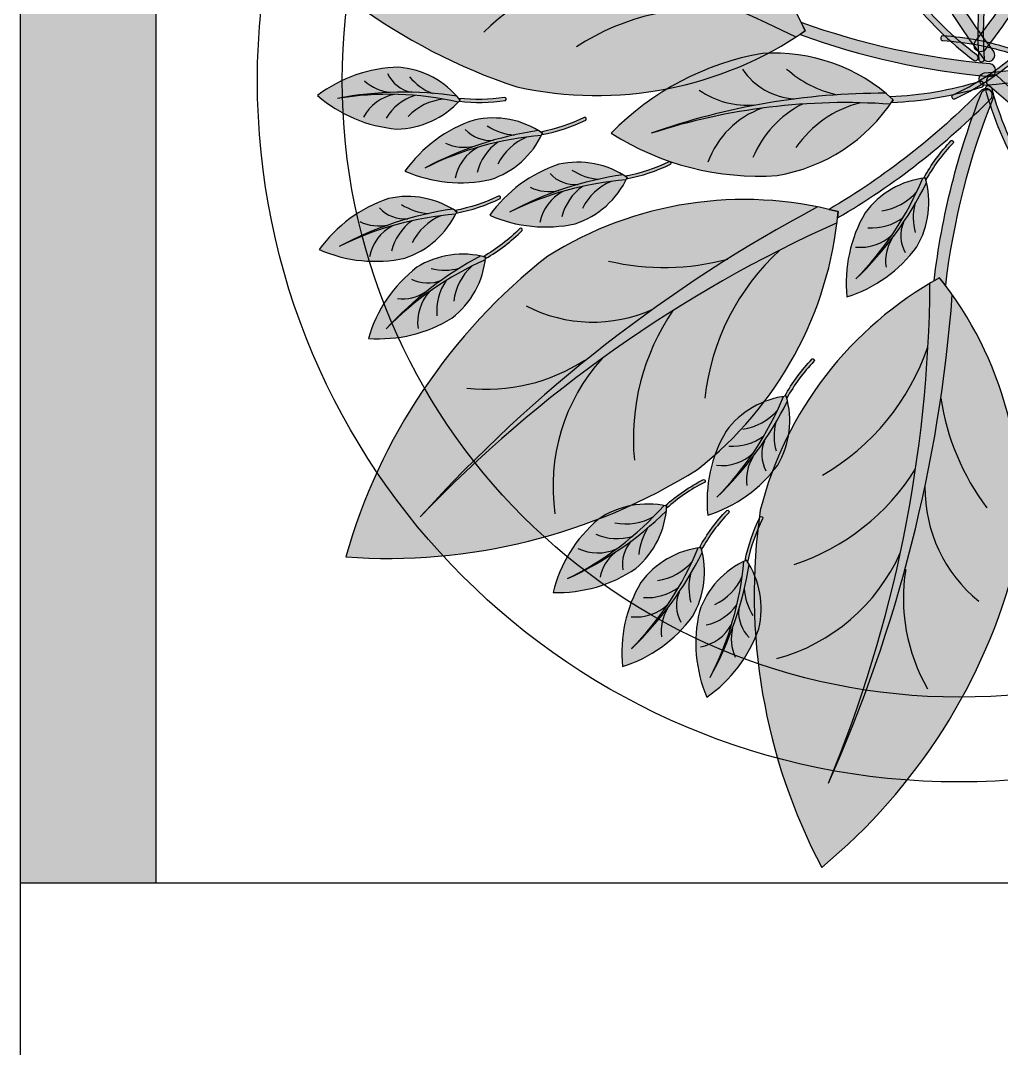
# Model space of a CAD drawing. Header units: inches. Extents: x 9636 to 21597, y -10243 to 557.
# Drawn here: x 14799.19 to 14820.94, y -8733.14 to -8710.33 of the extents above; entities that cross this region are included whole.
import ezdxf

# ---------------------------------------------------------------- set-up
doc = ezdxf.new("R2010")
doc.units = ezdxf.units.IN
doc.header["$MEASUREMENT"] = 0
doc.layers.add('IEL-HATCH-002', color=7, linetype='Continuous')
doc.layers.add('MESA', color=7, linetype='Continuous')

# ---------------------------------------------------------------- blocks, each defined once
blk = doc.blocks.new('FF')
at = {"layer": 'IEL-HATCH-002', "true_color": 0x939598, "transparency": 33554687}
h = blk.add_hatch(color=252, dxfattribs=at)
h.dxf.hatch_style = 1
h.paths.add_polyline_path([(14802.189, -8634.47), (14799.189, -8634.47), (14799.189, -8729.47), (14802.189, -8729.47)])
at = {"layer": 'MESA', "ltscale": 0.8}
h = blk.add_hatch(color=85, dxfattribs=at)
h.dxf.hatch_style = 1
h.set_gradient(color1=(103, 159, 96), color2=(179, 207, 175), one_color=1, tint=0.75, name='INVCURVED')
h.paths.add_polyline_path([(14810.195, -8711.807, 0.199512), (14816.384, -8710.701, 0.09675), (14805.467, -8707.74, -0.086654), (14816.38, -8710.146, 0.192489), (14811.725, -8706.233, 0.158608), (14803.726, -8707.035, 0.158608)])
h = blk.add_hatch(color=35, dxfattribs=at)
h.dxf.hatch_style = 1
h.set_gradient(color1=(179, 116, 77), color2=(114, 74, 49), one_color=1, tint=0.32, name='CURVED')
h.paths.add_polyline_path([(14821.569, -8709.028), (14821.776, -8709.211, -0.033108), (14820.553, -8711.005, -0.809082), (14820.357, -8710.803, 0.032777)])
h.paths.add_polyline_path([(14822.752, -8707.271, -0.033108), (14821.776, -8709.211), (14821.569, -8709.028, 0.032777), (14822.539, -8707.11), (14822.615, -8707.303)])
h = blk.add_hatch(color=35, dxfattribs=at)
h.dxf.hatch_style = 1
h.set_gradient(color1=(179, 116, 77), color2=(114, 74, 49), one_color=1, tint=0.32, name='CURVED')
h.paths.add_polyline_path([(14819.581, -8709.228), (14819.372, -8709.409, 0.033108), (14820.571, -8711.219, 0.809082), (14820.77, -8711.02, -0.032777)])
h.paths.add_polyline_path([(14818.423, -8707.456, 0.033108), (14819.372, -8709.409), (14819.581, -8709.228, -0.032777), (14818.638, -8707.297), (14818.559, -8707.49)])
h = blk.add_hatch(color=85, dxfattribs=at)
h.dxf.hatch_style = 1
h.set_gradient(color1=(103, 159, 96), color2=(52, 80, 48), one_color=1, tint=0.25)
h.paths.add_polyline_path([(14805.467, -8707.74, -0.09675), (14816.384, -8710.701, 0.007527), (14816.589, -8710.565, 0.014292), (14816.38, -8710.146, 0.086654)])
h = blk.add_hatch(color=35, dxfattribs=at)
h.dxf.hatch_style = 1
h.set_gradient(color1=(179, 116, 77), color2=(114, 74, 49), one_color=1, tint=0.32, name='CURVED')
h.paths.add_polyline_path([(14820.556, -8710.168), (14820.426, -8710.186, 0.033108), (14820.437, -8711.211, 0.809082), (14820.567, -8711.183, -0.032777)])
h.paths.add_polyline_path([(14820.551, -8709.168, 0.033108), (14820.426, -8710.186), (14820.556, -8710.168, -0.032777), (14820.677, -8709.16), (14820.596, -8709.216)])
h = blk.add_hatch(color=35, dxfattribs=at)
h.dxf.hatch_style = 1
h.set_gradient(color1=(179, 116, 77), color2=(114, 74, 49), one_color=1, tint=0.32, name='CURVED')
h.paths.add_polyline_path([(14819.63, -8710.446), (14819.559, -8710.555, 0.033108), (14820.337, -8711.222, 0.809082), (14820.402, -8711.106, -0.032777)])
h.paths.add_polyline_path([(14818.875, -8709.791, 0.033108), (14819.559, -8710.555), (14819.63, -8710.446, -0.032777), (14818.952, -8709.691), (14818.941, -8709.788)])
h = blk.add_hatch(color=35, dxfattribs=at)
h.dxf.hatch_style = 1
h.set_gradient(color1=(179, 116, 77), color2=(114, 74, 49), one_color=1, tint=0.32, name='CURVED')
h.paths.add_polyline_path([(14818.564, -8710.974), (14818.558, -8711.25, 0.033108), (14820.704, -8711.577, 0.809082), (14820.69, -8711.296, -0.032777)])
h.paths.add_polyline_path([(14816.473, -8710.643, 0.033108), (14818.558, -8711.25), (14818.564, -8710.974, -0.032777), (14816.499, -8710.377), (14816.589, -8710.565)])
h = blk.add_hatch(color=35, dxfattribs=at)
h.dxf.hatch_style = 1
h.set_gradient(color1=(179, 116, 77), color2=(114, 74, 49), one_color=1, tint=0.32, name='CURVED')
h.paths.add_polyline_path([(14822.697, -8711.201), (14822.7, -8711.478, -0.033108), (14820.549, -8711.773, -0.809082), (14820.567, -8711.493, 0.032777)])
h.paths.add_polyline_path([(14824.793, -8710.9, -0.033108), (14822.7, -8711.478), (14822.697, -8711.201, 0.032777), (14824.771, -8710.634), (14824.678, -8710.82)])
h = blk.add_hatch(color=35, dxfattribs=at)
h.dxf.hatch_style = 1
h.set_gradient(color1=(179, 116, 77), color2=(114, 74, 49), one_color=1, tint=0.32, name='CURVED')
h.paths.add_polyline_path([(14820.422, -8710.876), (14820.422, -8710.775, 0.033108), (14819.63, -8710.676, 0.809082), (14819.638, -8710.779, -0.032777)])
h.paths.add_polyline_path([(14821.193, -8710.977, 0.033108), (14820.422, -8710.775), (14820.422, -8710.876, -0.032777), (14821.186, -8711.075), (14821.151, -8711.007)])
h = blk.add_hatch(color=85, dxfattribs=at)
h.dxf.hatch_style = 1
h.set_gradient(color1=(103, 159, 96), color2=(179, 207, 175), one_color=1, tint=0.75, name='INVCURVED')
h.paths.add_polyline_path([(14815.964, -8713.774, 0.199512), (14818.475, -8712.19, 0.09675), (14813.172, -8712.835, -0.086654), (14818.374, -8711.948, 0.192489), (14815.642, -8711.064, 0.158608), (14812.286, -8712.836, 0.158608)])
h = blk.add_hatch(color=35, dxfattribs=at)
h.dxf.hatch_style = 1
h.set_gradient(color1=(179, 116, 77), color2=(114, 74, 49), one_color=1, tint=0.32, name='CURVED')
h.paths.add_polyline_path([(14820.56, -8711.6), (14820.597, -8711.695, -0.033108), (14819.898, -8712.078, -0.809082), (14819.868, -8711.98, 0.032777)])
h.paths.add_polyline_path([(14821.24, -8711.222, -0.033108), (14820.597, -8711.695), (14820.56, -8711.6, 0.032777), (14821.197, -8711.134), (14821.19, -8711.21)])
h = blk.add_hatch(color=85, dxfattribs=at)
h.dxf.hatch_style = 1
h.set_gradient(color1=(103, 159, 96), color2=(179, 207, 175), one_color=1, tint=0.75, name='INVCURVED')
h.paths.add_polyline_path([(14807.53, -8712.741, 0.199512), (14808.896, -8712.143, 0.09675), (14806.214, -8712.064, -0.086654), (14808.864, -8712.015, 0.192489), (14807.574, -8711.37, 0.158608), (14805.773, -8711.998, 0.158608)])
h = blk.add_hatch(color=35, dxfattribs=at)
h.dxf.hatch_style = 1
h.set_gradient(color1=(179, 116, 77), color2=(114, 74, 49), one_color=1, tint=0.32, name='CURVED')
h.paths.add_polyline_path([(14822.523, -8712.903), (14822.325, -8713.096, -0.033108), (14820.626, -8711.743, -0.809082), (14820.842, -8711.563, 0.032777)])
h.paths.add_polyline_path([(14824.187, -8714.213, -0.033108), (14822.325, -8713.096), (14822.523, -8712.903, 0.032777), (14824.364, -8714.013), (14824.166, -8714.074)])
h = blk.add_hatch(color=35, dxfattribs=at)
h.dxf.hatch_style = 1
h.set_gradient(color1=(179, 116, 77), color2=(114, 74, 49), one_color=1, tint=0.32, name='CURVED')
h.paths.add_polyline_path([(14819.477, -8711.922), (14819.523, -8712.044, 0.033108), (14820.52, -8711.805, 0.809082), (14820.464, -8711.685, -0.032777)])
h.paths.add_polyline_path([(14818.503, -8712.149, 0.033108), (14819.523, -8712.044), (14819.477, -8711.922, -0.032777), (14818.468, -8712.028), (14818.54, -8712.094)])
h = blk.add_hatch(color=35, dxfattribs=at)
h.dxf.hatch_style = 1
h.set_gradient(color1=(179, 116, 77), color2=(114, 74, 49), one_color=1, tint=0.32, name='CURVED')
h.paths.add_polyline_path([(14821.046, -8712.783), (14820.918, -8712.81, -0.033108), (14820.584, -8711.84, -0.809082), (14820.716, -8711.823, 0.032777)])
h.paths.add_polyline_path([(14821.377, -8713.727, -0.033108), (14820.918, -8712.81), (14821.046, -8712.783, 0.032777), (14821.499, -8713.692), (14821.404, -8713.666)])
h = blk.add_hatch(color=85, dxfattribs=at)
h.dxf.hatch_style = 1
h.set_gradient(color1=(103, 159, 96), color2=(52, 80, 48), one_color=1, tint=0.25)
h.paths.add_polyline_path([(14806.214, -8712.064, -0.09675), (14808.896, -8712.143, 0.007527), (14808.936, -8712.1, 0.014292), (14808.864, -8712.015, 0.086654)])
h = blk.add_hatch(color=85, dxfattribs=at)
h.dxf.hatch_style = 1
h.set_gradient(color1=(103, 159, 96), color2=(52, 80, 48), one_color=1, tint=0.25)
h.paths.add_polyline_path([(14813.172, -8712.835, -0.09675), (14818.475, -8712.19, 0.007527), (14818.54, -8712.094, 0.014292), (14818.374, -8711.948, 0.086654)])
h = blk.add_hatch(color=35, dxfattribs=at)
h.dxf.hatch_style = 1
h.set_gradient(color1=(179, 116, 77), color2=(114, 74, 49), one_color=1, tint=0.32, name='CURVED')
h.paths.add_polyline_path([(14818.895, -8713.313), (14819.103, -8713.494, 0.033108), (14820.724, -8712.048, 0.809082), (14820.498, -8711.88, -0.032777)])
h.paths.add_polyline_path([(14817.307, -8714.713, 0.033108), (14819.103, -8713.494), (14818.895, -8713.313, -0.032777), (14817.118, -8714.523), (14817.32, -8714.574)])
h = blk.add_hatch(color=35, dxfattribs=at)
h.dxf.hatch_style = 1
h.set_gradient(color1=(179, 116, 77), color2=(114, 74, 49), one_color=1, tint=0.32, name='CURVED')
h.paths.add_polyline_path([(14820.09, -8714.093), (14819.84, -8713.975, -0.033108), (14820.511, -8711.91, -0.809082), (14820.756, -8712.049, 0.032777)])
h.paths.add_polyline_path([(14819.447, -8716.11, -0.033108), (14819.84, -8713.975), (14820.09, -8714.093, 0.032777), (14819.697, -8716.206), (14819.569, -8716.042)])
h = blk.add_hatch(color=35, dxfattribs=at)
h.dxf.hatch_style = 1
h.set_gradient(color1=(179, 116, 77), color2=(114, 74, 49), one_color=1, tint=0.32, name='CURVED')
h.paths.add_polyline_path([(14809.414, -8712.085), (14809.428, -8712.15, 0.033108), (14809.941, -8712.106, 0.809082), (14809.922, -8712.042, -0.032777)])
h.paths.add_polyline_path([(14808.913, -8712.125, 0.033108), (14809.428, -8712.15), (14809.414, -8712.085, -0.032777), (14808.905, -8712.062), (14808.936, -8712.1)])
h = blk.add_hatch(color=35, dxfattribs=at)
h.dxf.hatch_style = 1
h.set_gradient(color1=(179, 116, 77), color2=(114, 74, 49), one_color=1, tint=0.32, name='CURVED')
h.paths.add_polyline_path([(14811.216, -8712.679), (14811.248, -8712.736, 0.033108), (14811.725, -8712.542, 0.809082), (14811.688, -8712.487, -0.032777)])
h.paths.add_polyline_path([(14810.749, -8712.865, 0.033108), (14811.248, -8712.736), (14811.216, -8712.679, -0.032777), (14810.722, -8712.807), (14810.763, -8712.835)])
h = blk.add_hatch(color=85, dxfattribs=at)
h.dxf.hatch_style = 1
h.set_gradient(color1=(103, 159, 96), color2=(179, 207, 175), one_color=1, tint=0.75, name='INVCURVED')
h.paths.add_polyline_path([(14809.61, -8713.863, 0.199512), (14810.738, -8712.888, 0.09675), (14808.153, -8713.607, -0.086654), (14810.67, -8712.775, 0.192489), (14809.246, -8712.541, 0.158608), (14807.713, -8713.674, 0.158608)])
h = blk.add_hatch(color=85, dxfattribs=at)
h.dxf.hatch_style = 1
h.set_gradient(color1=(103, 159, 96), color2=(52, 80, 48), one_color=1, tint=0.25)
h.paths.add_polyline_path([(14808.153, -8713.607, -0.09675), (14810.738, -8712.888, 0.007527), (14810.763, -8712.835, 0.014292), (14810.67, -8712.775, 0.086654)])
h = blk.add_hatch(color=35, dxfattribs=at)
h.dxf.hatch_style = 1
h.set_gradient(color1=(179, 116, 77), color2=(114, 74, 49), one_color=1, tint=0.32, name='CURVED')
h.paths.add_polyline_path([(14819.539, -8713.441), (14819.495, -8713.393, -0.033108), (14819.826, -8712.999, -0.809082), (14819.868, -8713.051, 0.032777)])
h.paths.add_polyline_path([(14819.218, -8713.828, -0.033108), (14819.495, -8713.393), (14819.539, -8713.441, 0.032777), (14819.265, -8713.871), (14819.251, -8713.823)])
h = blk.add_hatch(color=85, dxfattribs=at)
h.dxf.hatch_style = 1
h.set_gradient(color1=(103, 159, 96), color2=(179, 207, 175), one_color=1, tint=0.75, name='INVCURVED')
h.paths.add_polyline_path([(14811.488, -8714.844, 0.199512), (14812.616, -8713.868, 0.09675), (14810.031, -8714.588, -0.086654), (14812.548, -8713.755, 0.192489), (14811.125, -8713.522, 0.158608), (14809.591, -8714.655, 0.158608)])
h = blk.add_hatch(color=35, dxfattribs=at)
h.dxf.hatch_style = 1
h.set_gradient(color1=(179, 116, 77), color2=(114, 74, 49), one_color=1, tint=0.32, name='CURVED')
h.paths.add_polyline_path([(14813.094, -8713.659), (14813.126, -8713.716, 0.033108), (14813.603, -8713.523, 0.809082), (14813.566, -8713.467, -0.032777)])
h.paths.add_polyline_path([(14812.627, -8713.845, 0.033108), (14813.126, -8713.716), (14813.094, -8713.659, -0.032777), (14812.6, -8713.788), (14812.642, -8713.815)])
h = blk.add_hatch(color=85, dxfattribs=at)
h.dxf.hatch_style = 1
h.set_gradient(color1=(103, 159, 96), color2=(52, 80, 48), one_color=1, tint=0.25)
h.paths.add_polyline_path([(14810.031, -8714.588, -0.09675), (14812.616, -8713.868, 0.007527), (14812.642, -8713.815, 0.014292), (14812.548, -8713.755, 0.086654)])
h = blk.add_hatch(color=85, dxfattribs=at)
h.dxf.hatch_style = 1
h.set_gradient(color1=(103, 159, 96), color2=(179, 207, 175), one_color=1, tint=0.75, name='INVCURVED')
h.paths.add_polyline_path([(14817.917, -8714.603, -0.199512), (14819.193, -8713.831, -0.09675), (14817.711, -8716.068, 0.086654), (14819.28, -8713.931, -0.192489), (14819.062, -8715.357, -0.158608), (14817.511, -8716.466, -0.158608)])
h = blk.add_hatch(color=85, dxfattribs=at)
h.dxf.hatch_style = 1
h.set_gradient(color1=(103, 159, 96), color2=(52, 80, 48), one_color=1, tint=0.25)
h.paths.add_polyline_path([(14817.711, -8716.068, 0.09675), (14819.193, -8713.831, -0.007527), (14819.251, -8713.823, -0.014292), (14819.28, -8713.931, -0.086654)])
h = blk.add_hatch(color=85, dxfattribs=at)
h.dxf.hatch_style = 1
h.set_gradient(color1=(103, 159, 96), color2=(179, 207, 175), one_color=1, tint=0.75, name='INVCURVED')
h.paths.add_polyline_path([(14807.71, -8715.605, 0.199512), (14808.838, -8714.63, 0.09675), (14806.253, -8715.349, -0.086654), (14808.77, -8714.517, 0.192489), (14807.347, -8714.283, 0.158608), (14805.813, -8715.416, 0.158608)])
h = blk.add_hatch(color=85, dxfattribs=at)
h.dxf.hatch_style = 1
h.set_gradient(color1=(103, 159, 96), color2=(179, 207, 175), one_color=1, tint=0.75, name='INVCURVED')
h.paths.add_polyline_path([(14814.201, -8720.291, 0.199512), (14817.294, -8714.819, 0.09675), (14808.053, -8721.342, -0.086654), (14816.864, -8714.468, 0.192489), (14810.882, -8715.559, 0.158608), (14806.4, -8722.233, 0.158608)])
h = blk.add_hatch(color=35, dxfattribs=at)
h.dxf.hatch_style = 1
h.set_gradient(color1=(179, 116, 77), color2=(114, 74, 49), one_color=1, tint=0.32, name='CURVED')
h.paths.add_polyline_path([(14809.316, -8714.421), (14809.348, -8714.478, 0.033108), (14809.825, -8714.284, 0.809082), (14809.788, -8714.229, -0.032777)])
h.paths.add_polyline_path([(14808.849, -8714.607, 0.033108), (14809.348, -8714.478), (14809.316, -8714.421, -0.032777), (14808.822, -8714.549), (14808.863, -8714.577)])
h = blk.add_hatch(color=85, dxfattribs=at)
h.dxf.hatch_style = 1
h.set_gradient(color1=(103, 159, 96), color2=(52, 80, 48), one_color=1, tint=0.25)
h.paths.add_polyline_path([(14806.253, -8715.349, -0.09675), (14808.838, -8714.63, 0.007527), (14808.863, -8714.577, 0.014292), (14808.77, -8714.517, 0.086654)])
h = blk.add_hatch(color=85, dxfattribs=at)
h.dxf.hatch_style = 1
h.set_gradient(color1=(103, 159, 96), color2=(52, 80, 48), one_color=1, tint=0.25)
h.paths.add_polyline_path([(14808.053, -8721.342, -0.09675), (14817.294, -8714.819, 0.007527), (14817.32, -8714.574, 0.014292), (14816.864, -8714.468, 0.086654)])
h = blk.add_hatch(color=35, dxfattribs=at)
h.dxf.hatch_style = 1
h.set_gradient(color1=(179, 116, 77), color2=(114, 74, 49), one_color=1, tint=0.32, name='CURVED')
h.paths.add_polyline_path([(14809.877, -8715.286), (14809.927, -8715.33, 0.033108), (14810.313, -8714.989, 0.809082), (14810.26, -8714.949, -0.032777)])
h.paths.add_polyline_path([(14809.499, -8715.616, 0.033108), (14809.927, -8715.33), (14809.877, -8715.286, -0.032777), (14809.454, -8715.571), (14809.502, -8715.583)])
h = blk.add_hatch(color=85, dxfattribs=at)
h.dxf.hatch_style = 1
h.set_gradient(color1=(103, 159, 96), color2=(179, 207, 175), one_color=1, tint=0.75, name='INVCURVED')
h.paths.add_polyline_path([(14808.755, -8716.935, 0.199512), (14809.496, -8715.641, 0.09675), (14807.295, -8717.176, -0.086654), (14809.394, -8715.558, 0.192489), (14807.974, -8715.809, 0.158608), (14806.902, -8717.386, 0.158608)])
h = blk.add_hatch(color=85, dxfattribs=at)
h.dxf.hatch_style = 1
h.set_gradient(color1=(103, 159, 96), color2=(52, 80, 48), one_color=1, tint=0.25)
h.paths.add_polyline_path([(14807.295, -8717.176, -0.09675), (14809.496, -8715.641, 0.007527), (14809.502, -8715.583, 0.014292), (14809.394, -8715.558, 0.086654)])
h = blk.add_hatch(color=85, dxfattribs=at)
h.dxf.hatch_style = 1
h.set_gradient(color1=(103, 159, 96), color2=(52, 80, 48), one_color=1, tint=0.25)
h.paths.add_polyline_path([(14817.104, -8727.249, 0.09675), (14819.355, -8716.164, -0.007527), (14819.569, -8716.042, -0.014292), (14819.85, -8716.416, -0.086654)])
h = blk.add_hatch(color=85, dxfattribs=at)
h.dxf.hatch_style = 1
h.set_gradient(color1=(103, 159, 96), color2=(179, 207, 175), one_color=1, tint=0.75, name='INVCURVED')
h.paths.add_polyline_path([(14815.591, -8721.199, -0.199512), (14819.355, -8716.164, -0.09675), (14817.104, -8727.249, 0.086654), (14819.85, -8716.416, -0.192489), (14821.259, -8722.332, -0.158608), (14816.954, -8729.121, -0.158608)])
h = blk.add_hatch(color=35, dxfattribs=at)
h.dxf.hatch_style = 1
h.set_gradient(color1=(179, 116, 77), color2=(114, 74, 49), one_color=1, tint=0.32, name='CURVED')
h.paths.add_polyline_path([(14816.455, -8718.284), (14816.41, -8718.235, -0.033108), (14816.742, -8717.841, -0.809082), (14816.783, -8717.894, 0.032777)])
h.paths.add_polyline_path([(14816.134, -8718.67, -0.033108), (14816.41, -8718.235), (14816.455, -8718.284, 0.032777), (14816.18, -8718.713), (14816.167, -8718.666)])
h = blk.add_hatch(color=85, dxfattribs=at)
h.dxf.hatch_style = 1
h.set_gradient(color1=(103, 159, 96), color2=(179, 207, 175), one_color=1, tint=0.75, name='INVCURVED')
h.paths.add_polyline_path([(14814.833, -8719.445, -0.199512), (14816.109, -8718.674, -0.09675), (14814.626, -8720.91, 0.086654), (14816.195, -8718.773, -0.192489), (14815.978, -8720.199, -0.158608), (14814.426, -8721.308, -0.158608)])
h = blk.add_hatch(color=85, dxfattribs=at)
h.dxf.hatch_style = 1
h.set_gradient(color1=(103, 159, 96), color2=(52, 80, 48), one_color=1, tint=0.25)
h.paths.add_polyline_path([(14814.626, -8720.91, 0.09675), (14816.109, -8718.674, -0.007527), (14816.167, -8718.666, -0.014292), (14816.195, -8718.773, -0.086654)])
h = blk.add_hatch(color=35, dxfattribs=at)
h.dxf.hatch_style = 1
h.set_gradient(color1=(179, 116, 77), color2=(114, 74, 49), one_color=1, tint=0.32, name='CURVED')
h.paths.add_polyline_path([(14813.914, -8720.841), (14813.888, -8720.781, -0.033108), (14814.332, -8720.518, -0.809082), (14814.353, -8720.581, 0.032777)])
h.paths.add_polyline_path([(14813.483, -8721.099, -0.033108), (14813.888, -8720.781), (14813.914, -8720.841, 0.032777), (14813.513, -8721.155), (14813.516, -8721.106)])
h = blk.add_hatch(color=85, dxfattribs=at)
h.dxf.hatch_style = 1
h.set_gradient(color1=(103, 159, 96), color2=(179, 207, 175), one_color=1, tint=0.75, name='INVCURVED')
h.paths.add_polyline_path([(14811.999, -8721.399, -0.199512), (14813.459, -8721.094, -0.09675), (14811.319, -8722.713, 0.086654), (14813.507, -8721.217, -0.192489), (14812.83, -8722.49, -0.158608), (14810.999, -8723.023, -0.158608)])
h = blk.add_hatch(color=85, dxfattribs=at)
h.dxf.hatch_style = 1
h.set_gradient(color1=(103, 159, 96), color2=(52, 80, 48), one_color=1, tint=0.25)
h.paths.add_polyline_path([(14811.319, -8722.713, 0.09675), (14813.459, -8721.094, -0.007527), (14813.516, -8721.106, -0.014292), (14813.507, -8721.217, -0.086654)])
h = blk.add_hatch(color=35, dxfattribs=at)
h.dxf.hatch_style = 1
h.set_gradient(color1=(179, 116, 77), color2=(114, 74, 49), one_color=1, tint=0.32, name='CURVED')
h.paths.add_polyline_path([(14814.564, -8721.642), (14814.52, -8721.594, -0.033108), (14814.851, -8721.2, -0.809082), (14814.893, -8721.252, 0.032777)])
h.paths.add_polyline_path([(14814.243, -8722.028, -0.033108), (14814.52, -8721.594), (14814.564, -8721.642, 0.032777), (14814.289, -8722.072), (14814.276, -8722.024)])
h = blk.add_hatch(color=35, dxfattribs=at)
h.dxf.hatch_style = 1
h.set_gradient(color1=(179, 116, 77), color2=(114, 74, 49), one_color=1, tint=0.32, name='CURVED')
h.paths.add_polyline_path([(14815.446, -8721.855), (14815.389, -8721.822, -0.033108), (14815.589, -8721.347, -0.809082), (14815.644, -8721.385, 0.032777)])
h.paths.add_polyline_path([(14815.254, -8722.319, -0.033108), (14815.389, -8721.822), (14815.446, -8721.855, 0.032777), (14815.311, -8722.346), (14815.284, -8722.305)])
h = blk.add_hatch(color=85, dxfattribs=at)
h.dxf.hatch_style = 1
h.set_gradient(color1=(103, 159, 96), color2=(179, 207, 175), one_color=1, tint=0.75, name='INVCURVED')
h.paths.add_polyline_path([(14812.942, -8722.803, -0.199512), (14814.218, -8722.032, -0.09675), (14812.736, -8724.268, 0.086654), (14814.304, -8722.131, -0.192489), (14814.087, -8723.558, -0.158608), (14812.536, -8724.667, -0.158608)])
h = blk.add_hatch(color=85, dxfattribs=at)
h.dxf.hatch_style = 1
h.set_gradient(color1=(103, 159, 96), color2=(52, 80, 48), one_color=1, tint=0.25)
h.paths.add_polyline_path([(14812.736, -8724.268, 0.09675), (14814.218, -8722.032, -0.007527), (14814.276, -8722.024, -0.014292), (14814.304, -8722.131, -0.086654)])
h = blk.add_hatch(color=85, dxfattribs=at)
h.dxf.hatch_style = 1
h.set_gradient(color1=(103, 159, 96), color2=(179, 207, 175), one_color=1, tint=0.75, name='INVCURVED')
h.paths.add_polyline_path([(14814.241, -8723.445, -0.199512), (14815.231, -8722.33, -0.09675), (14814.479, -8724.905, 0.086654), (14815.343, -8722.399, -0.192489), (14815.558, -8723.825, -0.158608), (14814.406, -8725.345, -0.158608)])
h = blk.add_hatch(color=85, dxfattribs=at)
h.dxf.hatch_style = 1
h.set_gradient(color1=(103, 159, 96), color2=(52, 80, 48), one_color=1, tint=0.25)
h.paths.add_polyline_path([(14814.479, -8724.905, 0.09675), (14815.231, -8722.33, -0.007527), (14815.284, -8722.305, -0.014292), (14815.343, -8722.399, -0.086654)])
at = {"color": 252, "true_color": 0x939598}
for p, q in [((14799.189, -8729.47), (14799.189, -8634.47)), ((14802.189, -8634.47), (14802.189, -8729.47)), ((14988.189, -8729.47), (14799.189, -8729.47)), ((14799.189, -8905.47), (14799.189, -8729.47))]:
    blk.add_line(p, q, dxfattribs=at)
at = {"layer": 'MESA', "ltscale": 0.8}
for points in [[(14822.539, -8707.11), (14822.615, -8707.303), (14822.752, -8707.271, -0.066288), (14820.553, -8711.005, -0.809082), (14820.357, -8710.803, 0.065625)], [(14818.638, -8707.297), (14818.559, -8707.49), (14818.423, -8707.456, 0.066288), (14820.571, -8711.219, 0.809082), (14820.77, -8711.02, -0.065625)], [(14820.677, -8709.16), (14820.596, -8709.216), (14820.551, -8709.168, 0.066288), (14820.437, -8711.211, 0.809082), (14820.567, -8711.183, -0.065625)], [(14818.952, -8709.691), (14818.941, -8709.788), (14818.875, -8709.791, 0.066288), (14820.337, -8711.222, 0.809082), (14820.402, -8711.106, -0.065625)], [(14816.499, -8710.377), (14816.589, -8710.565), (14816.473, -8710.643, 0.066288), (14820.704, -8711.577, 0.809082), (14820.69, -8711.296, -0.065625)], [(14824.771, -8710.634), (14824.678, -8710.82), (14824.793, -8710.9, -0.066288), (14820.549, -8711.773, -0.809082), (14820.567, -8711.493, 0.065625)], [(14821.186, -8711.075), (14821.151, -8711.007), (14821.193, -8710.977, 0.066288), (14819.63, -8710.676, 0.809082), (14819.638, -8710.779, -0.065625)], [(14821.197, -8711.134), (14821.19, -8711.21), (14821.24, -8711.222, -0.066288), (14819.898, -8712.078, -0.809082), (14819.868, -8711.98, 0.065625)], [(14824.364, -8714.013), (14824.166, -8714.074), (14824.187, -8714.213, -0.066288), (14820.626, -8711.743, -0.809082), (14820.842, -8711.563, 0.065625)], [(14818.468, -8712.028), (14818.54, -8712.094), (14818.503, -8712.149, 0.066288), (14820.52, -8711.805, 0.809082), (14820.464, -8711.685, -0.065625)], [(14821.499, -8713.692), (14821.404, -8713.666), (14821.377, -8713.727, -0.066288), (14820.584, -8711.84, -0.809082), (14820.716, -8711.823, 0.065625)], [(14817.118, -8714.523), (14817.32, -8714.574), (14817.307, -8714.713, 0.066288), (14820.724, -8712.048, 0.809082), (14820.498, -8711.88, -0.065625)], [(14819.697, -8716.206), (14819.569, -8716.042), (14819.447, -8716.11, -0.066288), (14820.511, -8711.91, -0.809082), (14820.756, -8712.049, 0.065625)], [(14808.905, -8712.062), (14808.936, -8712.1), (14808.913, -8712.125, 0.066288), (14809.941, -8712.106, 0.809082), (14809.922, -8712.042, -0.065625)], [(14810.722, -8712.807), (14810.763, -8712.835), (14810.749, -8712.865, 0.066288), (14811.725, -8712.542, 0.809082), (14811.688, -8712.487, -0.065625)], [(14819.265, -8713.871), (14819.251, -8713.823), (14819.218, -8713.828, -0.066288), (14819.826, -8712.999, -0.809082), (14819.868, -8713.051, 0.065625)], [(14812.6, -8713.788), (14812.642, -8713.815), (14812.627, -8713.845, 0.066288), (14813.603, -8713.523, 0.809082), (14813.566, -8713.467, -0.065625)], [(14808.822, -8714.549), (14808.863, -8714.577), (14808.849, -8714.607, 0.066288), (14809.825, -8714.284, 0.809082), (14809.788, -8714.229, -0.065625)], [(14809.454, -8715.571), (14809.502, -8715.583), (14809.499, -8715.616, 0.066288), (14810.313, -8714.989, 0.809082), (14810.26, -8714.949, -0.065625)], [(14816.18, -8718.713), (14816.167, -8718.666), (14816.134, -8718.67, -0.066288), (14816.742, -8717.841, -0.809082), (14816.783, -8717.894, 0.065625)], [(14813.513, -8721.155), (14813.516, -8721.106), (14813.483, -8721.099, -0.066288), (14814.332, -8720.518, -0.809082), (14814.353, -8720.581, 0.065625)], [(14814.289, -8722.072), (14814.276, -8722.024), (14814.243, -8722.028, -0.066288), (14814.851, -8721.2, -0.809082), (14814.893, -8721.252, 0.065625)], [(14815.311, -8722.346), (14815.284, -8722.305), (14815.254, -8722.319, -0.066288), (14815.589, -8721.347, -0.809082), (14815.644, -8721.385, 0.065625)]]:
    blk.add_lwpolyline(points, format="xyb", close=True, dxfattribs=at)
at = {"layer": 'MESA', "color": 252, "ltscale": 0.8, "true_color": 0x939598}
for radius in [15.561, 13.679]:
    blk.add_circle((14820.002, -8711.665), radius, dxfattribs=at)
at = {"layer": 'MESA', "ltscale": 0.8}
for centre, radius, start, end in [((14809.159, -8714.011), 8.19, 24.8838, 71.7412), ((14814.294, -8699.481), 12.99, 215.5588, 251.6087), ((14803.346, -8737.166), 29.502, 63.7723, 85.8768), ((14813.017, -8714.139), 5.02, 95.2167, 135.1072), ((14814.399, -8715.34), 5.278, 82.2944, 123.1353), ((14811.959, -8703.809), 8.19, 257.5654, 304.4228), ((14816.688, -8717.108), 6.134, 99.8101, 135.86), ((14815.902, -8714.923), 3.868, 46.9959, 93.8533), ((14807.638, -8714.451), 3.081, 91.1837, 127.2336), ((14808.016, -8711.177), 0.767, 205.8766, 257.3738), ((14807.412, -8713.306), 1.943, 38.3696, 85.2269), ((14816.453, -8710.551), 1.527, 214.503, 266.0002), ((14817.865, -8709.5), 2.549, 228.5182, 256.8715), ((14807.465, -8710.975), 0.951, 226.9418, 266.1501), ((14808.796, -8710.761), 1.281, 219.8919, 248.2451), ((14807.793, -8709.671), 3.081, 229.0445, 265.0945), ((14807.679, -8719.629), 7.706, 81.1487, 100.9589), ((14807.352, -8718.969), 6.998, 77.2581, 99.3626), ((14807.674, -8712.96), 1.007, 101.1404, 151.3302), ((14808.31, -8713.122), 1.191, 108.7025, 148.593), ((14818.314, -8727.287), 15.339, 89.7751, 109.5853), ((14815.31, -8710.319), 1.894, 235.5681, 274.7765), ((14807.494, -8710.798), 1.943, 271.0512, 317.9086), ((14808.695, -8713.323), 1.252, 95.7802, 136.6211), ((14817.475, -8726.086), 13.931, 85.8844, 107.989), ((14817.613, -8714.293), 2.37, 117.3289, 157.2194), ((14815.314, -8709.961), 3.868, 279.6776, 326.535), ((14818.431, -8714.572), 2.493, 104.4066, 145.2475), ((14816.313, -8714.164), 2.005, 109.7667, 159.9565), ((14810.221, -8715.465), 3.081, 108.4315, 144.4814), ((14809.666, -8714.438), 1.943, 55.6174, 102.4748), ((14810.233, -8711.597), 1.281, 237.1397, 265.493), ((14811.795, -8720.398), 7.706, 98.3966, 118.2068), ((14811.288, -8719.864), 6.998, 94.5059, 116.6105), ((14809.611, -8712.226), 0.767, 223.1245, 274.6217), ((14809, -8712.018), 1.943, 288.2991, 335.1564), ((14810.896, -8714.074), 1.252, 113.0281, 153.8689), ((14815.566, -8707.653), 6.134, 237.6709, 273.7208), ((14809.025, -8712.196), 0.951, 244.1896, 283.3979), ((14809.813, -8714.03), 1.007, 118.3882, 168.578), ((14810.468, -8713.997), 1.191, 125.9503, 165.8408), ((14812.099, -8716.445), 3.081, 108.4315, 144.4814), ((14811.544, -8715.419), 1.943, 55.6174, 102.4748), ((14808.952, -8710.853), 3.081, 246.2924, 282.3423), ((14813.673, -8721.378), 7.706, 98.3966, 118.2068), ((14811.489, -8713.206), 0.767, 223.1245, 274.6217), ((14812.111, -8712.577), 1.281, 237.1397, 265.493), ((14810.878, -8712.999), 1.943, 288.2991, 335.1564), ((14812.727, -8711.154), 6.998, 315.4077, 337.5123), ((14819.483, -8715.752), 1.943, 96.8617, 143.7191), ((14817.387, -8714.372), 1.943, 329.5434, 16.4008), ((14813.166, -8720.845), 6.998, 94.5059, 116.6105), ((14810.904, -8713.177), 0.951, 244.1896, 283.3979), ((14812.347, -8714.977), 1.191, 125.9503, 165.8408), ((14812.774, -8715.054), 1.252, 113.0281, 153.8689), ((14812.376, -8710.507), 7.706, 313.8114, 333.6216), ((14808.321, -8717.207), 3.081, 108.4315, 144.4814), ((14807.766, -8716.18), 1.943, 55.6174, 102.4748), ((14811.691, -8715.011), 1.007, 118.3882, 168.578), ((14815.238, -8722.495), 8.19, 75.2747, 122.132), ((14818.113, -8713.315), 1.252, 278.1492, 318.9901), ((14809.895, -8722.14), 7.706, 98.3966, 118.2068), ((14807.711, -8713.968), 0.767, 223.1245, 274.6217), ((14808.333, -8713.339), 1.281, 237.1397, 265.493), ((14832.141, -8743.134), 32.483, 118.0539, 137.864), ((14820.265, -8714.71), 1.281, 166.5252, 194.8784), ((14809.388, -8721.606), 6.998, 94.5059, 116.6105), ((14807.1, -8713.761), 1.943, 288.2991, 335.1564), ((14808.996, -8715.816), 1.252, 113.0281, 153.8689), ((14810.83, -8711.833), 3.081, 246.2924, 282.3423), ((14809.163, -8713.833), 8.19, 307.9563, 354.8137), ((14820.577, -8716.158), 3.081, 149.6758, 185.7258), ((14818.055, -8713.745), 1.191, 266.1773, 306.0678), ((14807.126, -8713.938), 0.951, 244.1896, 283.3979), ((14807.913, -8715.772), 1.007, 118.3882, 168.578), ((14808.568, -8715.739), 1.191, 125.9503, 165.8408), ((14829.371, -8741.736), 29.502, 114.1632, 136.2677), ((14819.475, -8715.108), 0.767, 157.3965, 208.8937), ((14817.821, -8714.358), 1.007, 263.4402, 313.63), ((14819.322, -8715.674), 0.951, 148.6202, 187.8286), ((14807.052, -8712.595), 3.081, 246.2924, 282.3423), ((14819.603, -8719.305), 5.278, 132.6853, 173.5262), ((14816.582, -8713.528), 3.081, 287.5367, 323.5866), ((14818.895, -8725.783), 12.99, 128.0888, 164.1387), ((14812.98, -8722.378), 7.706, 117.7338, 137.544), ((14812.325, -8722.042), 6.998, 113.8432, 135.9477), ((14808.998, -8717.46), 1.943, 74.9546, 121.812), ((14807.568, -8715.397), 1.943, 307.6363, 354.4937), ((14813.458, -8710.413), 5.399, 256.797, 285.1502), ((14809.861, -8718.244), 3.081, 127.7688, 163.8187), ((14808.592, -8714.591), 1.281, 256.477, 284.8302), ((14810.037, -8716.709), 1.252, 132.3653, 173.2062), ((14808.213, -8715.39), 0.767, 242.4617, 293.9589), ((14809.608, -8716.777), 1.191, 145.2876, 185.1781), ((14823.53, -8723.21), 8.19, 118.9237, 165.7811), ((14813.156, -8721.136), 8.19, 351.6054, 38.4628), ((14807.651, -8715.556), 0.951, 263.5269, 302.7352), ((14809.001, -8717.026), 1.007, 137.7255, 187.9152), ((14789.854, -8715.945), 29.502, 337.4697, 359.5743), ((14787.459, -8713.971), 32.483, 335.8734, 355.6836), ((14811.881, -8713.791), 3.233, 242.7817, 294.2789), ((14817.797, -8719.604), 5.02, 145.6076, 185.4981), ((14807.136, -8714.313), 3.081, 265.6296, 301.6796), ((14814.319, -8715.857), 5.278, 300.2113, 341.0521), ((14809.516, -8714.504), 4.01, 263.8469, 303.0552), ((14815.242, -8720.668), 4.247, 138.0455, 188.2353), ((14809.643, -8715.997), 6.998, 315.4077, 337.5123), ((14809.292, -8715.35), 7.706, 313.8114, 333.6216), ((14816.399, -8720.595), 1.943, 96.8617, 143.7191), ((14814.303, -8719.214), 1.943, 329.5434, 16.4008), ((14824.933, -8717.902), 5.399, 188.5872, 216.9405), ((14815.029, -8718.157), 1.252, 278.1492, 318.9901), ((14817.18, -8719.553), 1.281, 166.5252, 194.8784), ((14817.492, -8721.001), 3.081, 149.6758, 185.7258), ((14814.971, -8718.588), 1.191, 266.1773, 306.0678), ((14816.39, -8719.95), 0.767, 157.3965, 208.8937), ((14814.736, -8719.201), 1.007, 263.4402, 313.63), ((14813.498, -8718.37), 3.081, 287.5367, 323.5866), ((14816.238, -8720.516), 0.951, 148.6202, 187.8286), ((14807.318, -8709.276), 12.99, 265.9497, 301.9996), ((14814.773, -8717.631), 5.02, 288.2394, 328.1298), ((14822.476, -8720.706), 3.233, 179.4585, 230.9557), ((14808.244, -8716.427), 6.998, 296.0704, 318.175), ((14813.096, -8723.003), 1.943, 77.5244, 124.3818), ((14811.576, -8721.006), 1.943, 310.2061, 357.0635), ((14808.127, -8715.7), 7.706, 294.4741, 314.2843), ((14812.611, -8720.249), 1.252, 258.812, 299.6528), ((14828.446, -8723.065), 12.99, 171.7379, 207.7878), ((14813.994, -8723.748), 3.081, 130.3386, 166.3885), ((14814.178, -8722.278), 1.281, 147.1879, 175.5412), ((14812.413, -8720.636), 1.191, 246.8401, 286.7306), ((14811.989, -8721.137), 1.007, 244.1029, 294.2927), ((14813.301, -8722.392), 0.767, 138.0592, 189.5564), ((14807.752, -8719.355), 6.998, 315.4077, 337.5123), ((14814.508, -8723.953), 1.943, 96.8617, 143.7191), ((14812.412, -8722.573), 1.943, 329.5434, 16.4008), ((14812.97, -8722.875), 0.951, 129.2829, 168.4913), ((14807.401, -8718.708), 7.706, 313.8114, 333.6216), ((14814.827, -8720.397), 4.247, 285.5022, 335.692), ((14811.096, -8719.943), 3.081, 268.1994, 304.2494), ((14813.138, -8721.516), 1.252, 278.1492, 318.9901), ((14816.078, -8724.078), 1.943, 114.1095, 160.9669), ((14808.262, -8721.69), 6.998, 332.6555, 354.7601), ((14807.735, -8721.176), 7.706, 331.0592, 350.8694), ((14813.667, -8723.381), 1.943, 346.7912, 33.6486), ((14808.674, -8719.112), 12.99, 309.5987, 345.6486), ((14822.775, -8723.158), 4.01, 170.6822, 209.8906), ((14815.289, -8722.911), 1.281, 166.5252, 194.8784), ((14814.047, -8722.157), 1.252, 295.3971, 336.2379), ((14815.602, -8724.359), 3.081, 149.6758, 185.7258), ((14813.08, -8721.946), 1.191, 266.1773, 306.0678), ((14816.515, -8722.851), 1.281, 183.773, 212.1263), ((14814.5, -8723.308), 0.767, 157.3965, 208.8937), ((14812.845, -8722.559), 1.007, 263.4402, 313.63), ((14814.347, -8723.874), 0.951, 148.6202, 187.8286), ((14814.119, -8722.585), 1.191, 283.4252, 323.3156), ((14815.879, -8723.465), 0.767, 174.6443, 226.1415), ((14811.607, -8721.728), 3.081, 287.5367, 323.5866), ((14817.243, -8724.142), 3.081, 166.9237, 202.9736), ((14814.077, -8723.24), 1.007, 280.688, 330.8778), ((14812.648, -8722.814), 3.081, 304.7845, 340.8345), ((14815.9, -8724.051), 0.951, 165.868, 205.0764)]:
    blk.add_arc(centre, radius, start, end, dxfattribs=at)

msp = doc.modelspace()

# ---------------------------------------------------------------- block references
at = {"color": 18, "true_color": 0x000000}
msp.add_blockref('FF', (0, 0), dxfattribs=at)

doc.saveas('drawing.dxf')
